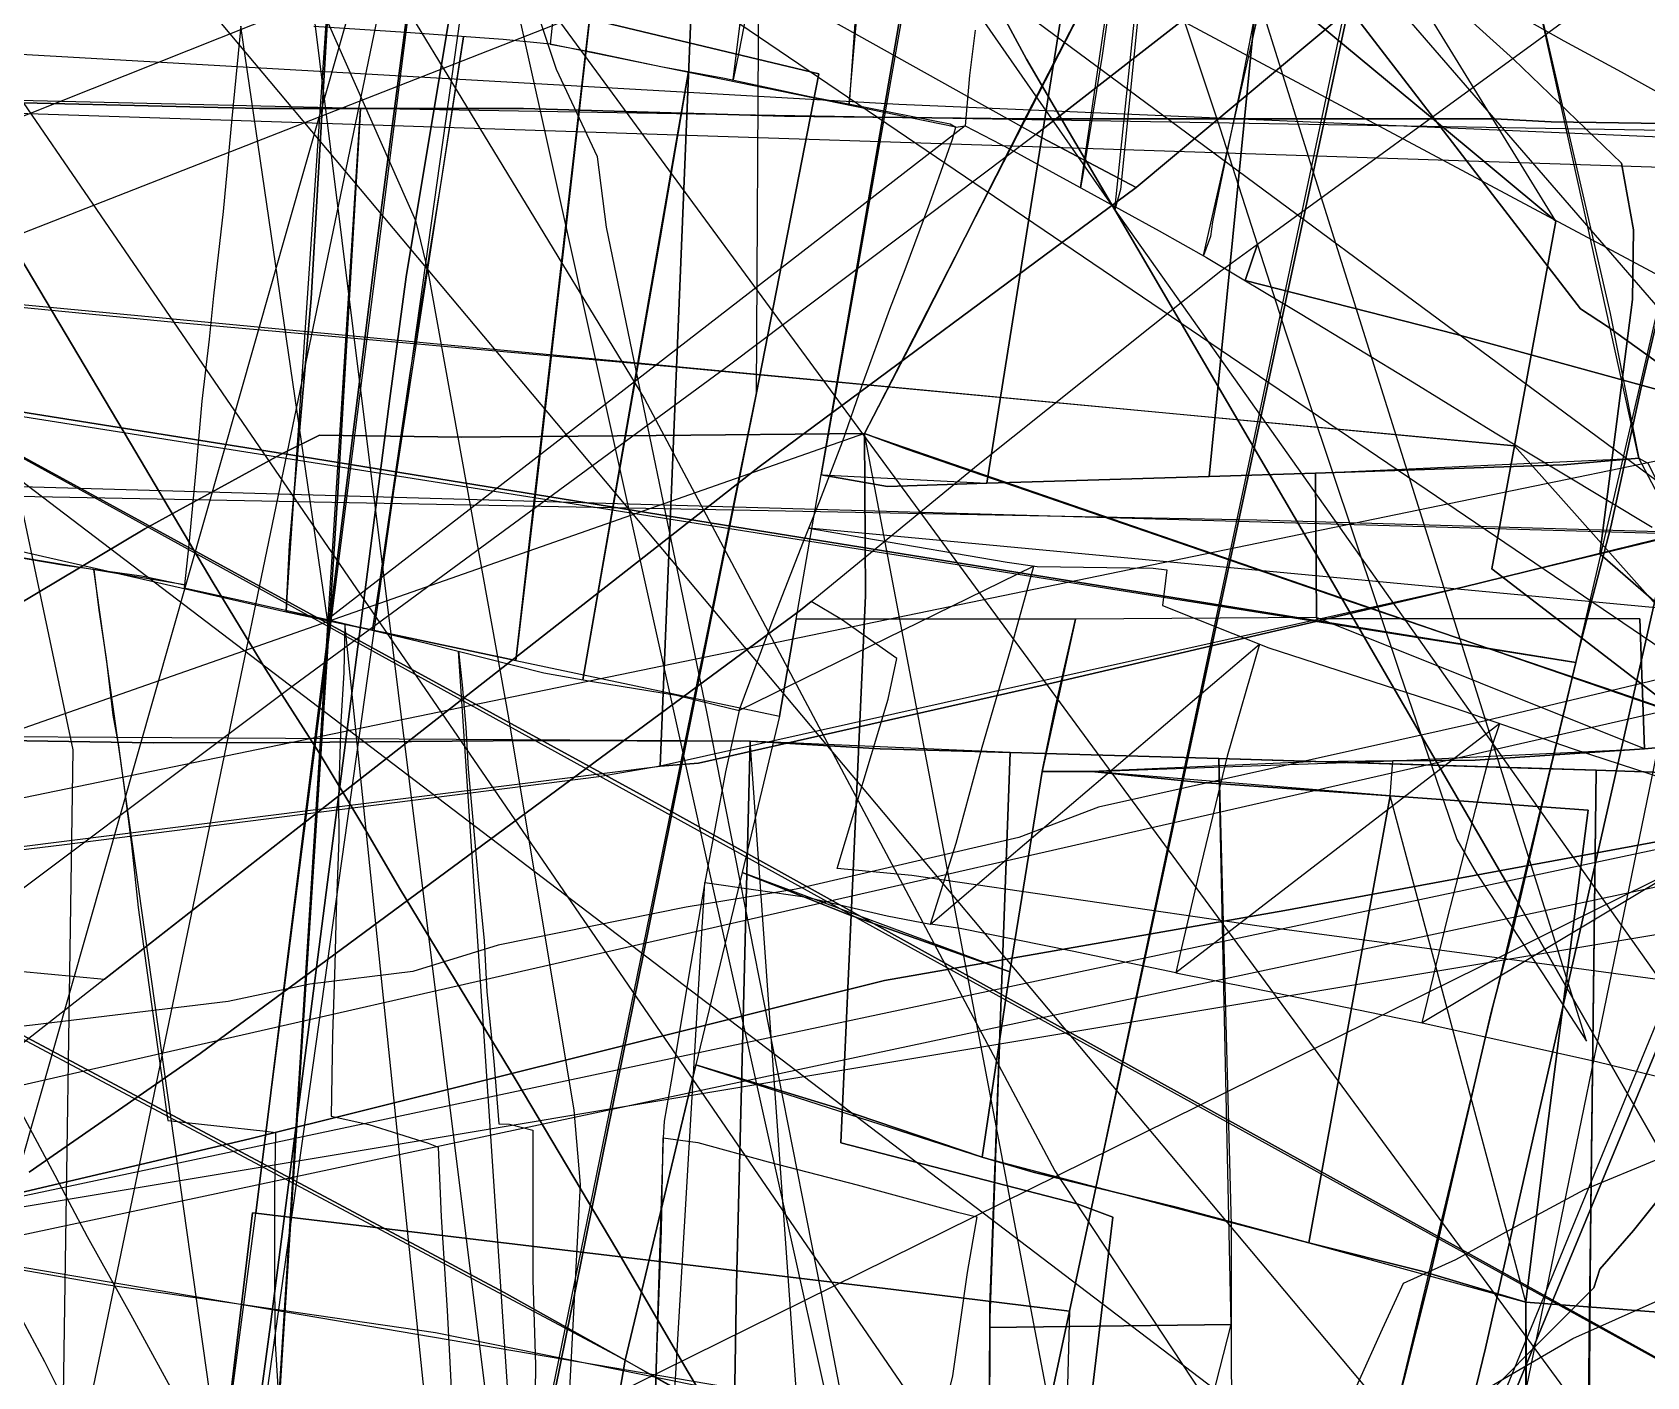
# Model space of a CAD drawing. Extents: x -6790 to 12600, y -1098 to 2171.
# Drawn here: x 609.2 to 688.3, y 159.4 to 225.2 of the extents above; entities that cross this region are included whole.
import ezdxf

# ---------------------------------------------------------------- set-up
doc = ezdxf.new("R2010")
doc.units = 0

msp = doc.modelspace()

# ---------------------------------------------------------------- linework, layer by layer
for points in [[(106.837, 634.008), (110.305, 95.456), (826.135, 101.618), (106.837, 634.008)], [(79.554, 608.243), (82.482, 284.447), (81.901, 110.821), (776.199, 114.155), (808.139, 114.286), (79.554, 608.243)], [(97.67, 591.945), (792.056, 585.549), (784.52, 85.891), (784.405, 69.632), (97.67, 591.945)], [(575.344, 374.682), (577.518, 350.197), (577.65, 345.781), (611.269, 305.815), (649.295, 260.796), (661.482, 246.369), (661.496, 242.318), (685.048, 211.704), (686.367, 210.839), (719.013, 187.375), (730.814, 179.13), (750.14, 177.146), (575.344, 374.682)], [(444.033, 344.138), (458.569, 338.218), (484.703, 327.573), (501.236, 320.929), (528.465, 313.15), (531.467, 312.386), (589.315, 300.65), (614.405, 295.56), (617.735, 294.864), (645.481, 285.33), (646.377, 284.764), (655.093, 277.062), (672.766, 261.494), (695.658, 241.679), (721.843, 219.061), (752.527, 192.139), (762.833, 183.109), (780.647, 167.438), (789.694, 159.48), (444.033, 344.138)], [(662.234, 216.56), (660.011, 220.36), (657.923, 223.93), (656.233, 227.068), (652.259, 233.326), (645.47, 242.755), (637.811, 253.567), (629.589, 264.831), (620.593, 277.422), (613.375, 287.313), (605.947, 297.746), (604.258, 299.714), (592.355, 317.152), (578.953, 336.207), (662.234, 216.56)], [(645.195, 316.638), (641.071, 215.986), (639.979, 189.329), (645.195, 316.638)], [(679.272, 198.09), (658.729, 193.289), (641.857, 189.467), (639.979, 189.329), (641.071, 215.986), (645.195, 316.638), (669.291, 311.132), (696.509, 304.815), (721.378, 299.101), (753.072, 291.682), (776.777, 286.279), (805.214, 280.023), (822.141, 277.542), (800.427, 227.299), (784.094, 223.429), (769.038, 219.7), (748.017, 214.569), (731.204, 210.663), (702.658, 203.764), (688.629, 200.385), (679.272, 198.09)], [(645.195, 316.638), (641.071, 215.986), (639.979, 189.329), (645.195, 316.638)], [(679.272, 198.09), (658.729, 193.289), (641.857, 189.467), (639.979, 189.329), (641.071, 215.986), (645.195, 316.638), (669.291, 311.132), (696.509, 304.815), (721.378, 299.101), (753.072, 291.682), (776.777, 286.279), (805.214, 280.023), (822.141, 277.542), (800.427, 227.299), (784.094, 223.429), (769.038, 219.7), (748.017, 214.569), (731.204, 210.663), (702.658, 203.764), (688.629, 200.385), (679.272, 198.09)], [(569.341, 315.165), (602.071, 262.978), (625.349, 230.089), (639.217, 207.301), (659.307, 169.52), (668.902, 154.978), (686.818, 132.639), (709.456, 108.051), (738.241, 82.489), (743.639, 78.067), (569.341, 315.165)], [(625.863, 71.872), (632.412, 79.979), (647.513, 98.008), (669.125, 123.869), (687.955, 145.933), (701.386, 153.349), (679.104, 165.735), (639.002, 187.955), (513.678, 256.433), (430.765, 302.516), (429.32, 296.951), (424.025, 274.687), (417.155, 243.617), (409.876, 210.955), (410.801, 210.172), (454.019, 181.985), (500.308, 151.832), (555.219, 116.068), (556.397, 115.105), (593.842, 91.8), (625.863, 71.872)], [(430.765, 302.516), (513.678, 256.433), (639.002, 187.955), (679.104, 165.735), (701.386, 153.349), (430.765, 302.516)], [(670.623, 298.038), (662.513, 217.543), (662.234, 216.56), (670.623, 298.038)], [(670.623, 298.038), (662.513, 217.543), (662.234, 216.56), (672.146, 199.623), (681.863, 182.873), (696.571, 157.179), (697.797, 155.218), (701.278, 151.909), (708.412, 145.878), (717.905, 137.943), (720.116, 156.255), (722.35, 173.92), (724.289, 190.489), (725.617, 201.058), (725.815, 203.769), (725.698, 218.266), (725.68, 247.95), (729.318, 287.116), (707.622, 290.698), (692.556, 292.901), (689.557, 293.371), (688.484, 293.449), (670.623, 298.038)], [(645.19, 293.468), (641.778, 274.722), (640.111, 265.564), (637.965, 253.006), (634.5, 232.565), (633.492, 226.618), (647.753, 223.219), (644.691, 207.599), (645.19, 293.468)], [(672.562, 111.092), (672.879, 119.603), (672.8, 121.234), (673.547, 127.679), (674.27, 132.55), (674.398, 134.617), (674.43, 136.152), (676.213, 143.68), (678.518, 153.122), (680.383, 160.839), (693.807, 220.008), (707.355, 281.055), (707.561, 281.424), (672.562, 111.092)], [(650.637, 280.264), (649.877, 277.639), (649.041, 274.886), (648.22, 272.29), (647.206, 268.826), (646.113, 265.091), (644.872, 260.851), (644.417, 259.289), (645.189, 256.578), (645.68, 254.105), (646.27, 251.131), (646.87, 248.104), (647.359, 245.689), (646.858, 241.776), (646.432, 238.445), (645.815, 234.75), (645.326, 232.034), (644.934, 229.655), (644.319, 226.78), (643.84, 224.267), (643.548, 222.91), (650.637, 280.264)], [(654.15, 277.538), (653.911, 274.778), (653.315, 268.696), (653.268, 267.745), (653.185, 266.483), (652.871, 263.597), (652.592, 260.08), (652.054, 254.635), (651.634, 249.292), (651.032, 243.102), (650.576, 237.515), (650.094, 231.596), (649.581, 226.625), (649.23, 221.734), (654.15, 277.538)], [(658.374, 220.25), (676.663, 234.49), (655.48, 248.663), (645.279, 255.507), (644.333, 256.031), (642.79, 255.046), (635.986, 248.198), (627.368, 239.295), (626.357, 238.165), (629.19, 236.525), (646.889, 226.655), (658.374, 220.25)], [(665.973, 254.51), (665.641, 252.609), (665.221, 249.267), (664.767, 246.193), (664.332, 243.258), (663.909, 240.343), (663.361, 236.397), (662.832, 232.584), (662.102, 227.487), (661.618, 224.103), (660.683, 218.364), (660.566, 217.632), (665.973, 254.51)], [(562.936, 124.334), (569.176, 156.64), (558.63, 159.386), (565.633, 192.451), (571.282, 191.703), (571.577, 193.455), (575.592, 219.033), (580.93, 252.192), (582.498, 251.853), (601.543, 249.12), (628.08, 245.313), (630.029, 244.74), (609.868, 147.627), (603.234, 115.672), (588.874, 115.73), (583.041, 87.442), (577.431, 60.238), (551.235, 64.563), (554.353, 79.324), (562.936, 124.334)], [(666.667, 243.904), (666.809, 243.603), (665.936, 230.883), (677.593, 221.189), (683.832, 216.001), (681.806, 204.999), (640.718, 208.862), (615.866, 211.076), (575.472, 215.024), (555.257, 216.91), (545.288, 217.84), (523.899, 219.946), (522.945, 222.767), (513.235, 251.49), (569.802, 248.694), (643.09, 245.167), (666.667, 243.904)], [(684.811, 194.403), (644.745, 200.868), (621.902, 204.561), (588.48, 209.876), (564.809, 213.548), (543.998, 217.004), (514.128, 221.724), (498.285, 223.734), (482.092, 226.394), (468.168, 229.163), (455.136, 231.353), (442.072, 233.309), (426.739, 235.452), (411.063, 237.862), (408.309, 238.128), (397.451, 239.864), (384.481, 241.82), (366.27, 244.887), (357.18, 246.31), (350.875, 247.296), (684.811, 194.403)], [(633.164, 247.03), (629.516, 225.137), (627.539, 213.27), (626.751, 207.326), (624.646, 190.985), (620.895, 161.999), (617.09, 133.812), (616.352, 127.458), (633.164, 247.03)], [(681.995, 88.484), (639.439, 105.718), (641.402, 122.284), (616.352, 127.458), (617.09, 133.812), (620.895, 161.999), (624.646, 190.985), (626.751, 207.326), (627.539, 213.27), (629.516, 225.137), (633.164, 247.03), (643.623, 245.676), (660.829, 243.623), (686.485, 240.61), (701.464, 238.701), (695.518, 192.87), (687.298, 129.42), (681.995, 88.484)], [(630.029, 244.74), (609.868, 147.627), (603.234, 115.672), (588.874, 115.73), (583.041, 87.442), (577.431, 60.238), (630.029, 244.74)], [(577.431, 60.238), (601.687, 60.021), (609.368, 85.159), (616.896, 113.228), (613.571, 113.745), (616.009, 134.044), (620.025, 167.467), (620.179, 167.459), (626.014, 214.173), (630.029, 244.74), (609.868, 147.627), (603.234, 115.672), (588.874, 115.73), (583.041, 87.442), (577.431, 60.238)], [(630.029, 244.74), (626.014, 214.173), (620.179, 167.459), (630.029, 244.74)], [(651.397, 163.714), (660.024, 162.66), (660.631, 165.496), (666.8, 194.307), (674.37, 229.633), (675.856, 237.552), (651.183, 241.353), (630.029, 244.74), (626.014, 214.173), (620.179, 167.459), (651.397, 163.714)], [(666.667, 243.904), (666.809, 243.603), (665.936, 230.883), (677.593, 221.189), (683.832, 216.001), (666.667, 243.904)], [(649.993, 205.608), (652.63, 210.702), (657.953, 221.228), (664.235, 233.402), (668.313, 241.393), (668.686, 242.124), (649.993, 205.608)], [(83.257, 238.604), (119.68, 236.968), (167.324, 234.677), (206.646, 232.993), (246.483, 231.825), (273.601, 231.17), (291.789, 230.889), (297.4, 231.731), (312.455, 231.451), (350.375, 230.983), (386.704, 230.188), (424.343, 229.393), (459.831, 229.113), (498.685, 228.271), (530.947, 227.009), (570.643, 226.494), (590.795, 224.998), (606.551, 224.297), (651.671, 221.725), (688.936, 220.136), (728.678, 218.125), (747.334, 216.956), (752.669, 216.521), (83.257, 238.604)], [(675.856, 237.552), (674.37, 229.633), (666.8, 194.307), (660.631, 165.496), (660.024, 162.66), (654.907, 138.764), (647.906, 106.236), (658.413, 102.968), (658.864, 104.252), (660.745, 109.315), (662.266, 113.093), (663.065, 115.24), (666.327, 122.241), (676.337, 145.41), (683.743, 163.303), (699.802, 202.105), (709.304, 226.418), (711.561, 232.189), (682.425, 237.019), (675.856, 237.552)], [(660.024, 162.66), (660.631, 165.496), (666.8, 194.307), (674.37, 229.633), (675.856, 237.552), (660.024, 162.66)], [(676.663, 234.49), (658.374, 220.25), (663.287, 217.649), (680.394, 231.935), (676.663, 234.49)], [(670.687, 232.426), (670.13, 231.622), (669.692, 229.12), (669.022, 225.698), (668.45, 222.762), (667.587, 218.731), (667.021, 215.967), (666.921, 215.246), (666.577, 214.317), (670.687, 232.426)], [(592.401, 219.705), (587.511, 204.686), (621.665, 196.882), (621.832, 200.163), (622.896, 212.214), (623.964, 230.732), (621.196, 230.882), (598.285, 232.119), (595.948, 232.249), (592.401, 219.705)], [(653.806, 132.816), (647.881, 163.528), (642.262, 191.981), (637.356, 215.708), (636.91, 219.142), (634.903, 223.423), (633.387, 227.972), (631.763, 231.966), (622.764, 228.306), (622.902, 227.546), (628.009, 216.038), (628.624, 213.47), (632.554, 191.694), (635.747, 172.489), (636.061, 168.847), (635.12, 150.711), (634.379, 137.645), (634.314, 135.545), (639.643, 134.939), (652.431, 133.025), (653.806, 132.816)], [(653.806, 132.816), (647.881, 163.528), (642.262, 191.981), (637.356, 215.708), (636.91, 219.142), (634.903, 223.423), (633.387, 227.972), (631.763, 231.966), (622.764, 228.306), (622.902, 227.546), (628.009, 216.038), (628.624, 213.47), (632.554, 191.694), (635.747, 172.489), (636.061, 168.847), (635.12, 150.711), (634.379, 137.645), (634.314, 135.545), (639.643, 134.939), (652.431, 133.025), (653.806, 132.816)], [(653.806, 132.816), (647.881, 163.528), (642.262, 191.981), (637.356, 215.708), (636.91, 219.142), (634.903, 223.423), (633.387, 227.972), (631.763, 231.966), (653.806, 132.816)], [(711.561, 232.189), (709.304, 226.418), (699.802, 202.105), (683.743, 163.303), (676.337, 145.41), (666.327, 122.241), (663.065, 115.24), (662.266, 113.093), (660.745, 109.315), (658.864, 104.252), (658.413, 102.968), (711.561, 232.189)], [(623.964, 230.732), (622.896, 212.214), (621.832, 200.163), (621.665, 196.882), (623.964, 230.732)], [(632.913, 194.505), (621.665, 196.882), (621.832, 200.163), (622.896, 212.214), (623.964, 230.732), (636.989, 230.03), (635.528, 217.062), (633.826, 202.231), (632.913, 194.505)], [(636.989, 230.03), (635.528, 217.062), (633.826, 202.231), (632.913, 194.505), (636.989, 230.03)], [(632.913, 194.505), (645.826, 191.775), (646.643, 196.521), (647.859, 203.58), (651.822, 226.599), (652.368, 229.155), (641.464, 229.777), (636.989, 230.03), (635.528, 217.062), (633.826, 202.231), (632.913, 194.505)], [(647.859, 203.58), (651.822, 226.599), (652.368, 229.155), (647.859, 203.58)], [(647.859, 203.58), (651.116, 203.02), (655.971, 203.173), (660.042, 228.718), (652.368, 229.155), (651.822, 226.599), (647.859, 203.58)], [(655.971, 203.173), (658.756, 203.26), (666.852, 203.504), (667.717, 212.26), (669.308, 228.277), (661.713, 228.622), (660.042, 228.718), (655.971, 203.173)], [(622.764, 228.306), (622.902, 227.546), (628.009, 216.038), (628.624, 213.47), (632.554, 191.694), (635.747, 172.489), (636.061, 168.847), (635.12, 150.711), (634.379, 137.645), (634.314, 135.545), (622.764, 228.306)], [(669.308, 228.277), (667.717, 212.26), (666.852, 203.504), (669.308, 228.277)], [(687.892, 204.405), (684.184, 204.083), (672.072, 203.661), (666.852, 203.504), (667.717, 212.26), (669.308, 228.277), (682.811, 227.506), (686.486, 211.482), (687.892, 204.405)], [(679.272, 198.09), (688.629, 200.385), (702.658, 203.764), (731.204, 210.663), (748.017, 214.569), (769.038, 219.7), (784.094, 223.429), (800.427, 227.299), (679.272, 198.09)], [(679.272, 198.09), (688.629, 200.385), (702.658, 203.764), (731.204, 210.663), (748.017, 214.569), (769.038, 219.7), (784.094, 223.429), (800.427, 227.299), (679.272, 198.09)], [(682.811, 227.506), (686.486, 211.482), (687.892, 204.405), (682.811, 227.506)], [(619.448, 225.538), (619.003, 221.026), (618.583, 216.466), (618.111, 212.345), (617.902, 210.232), (617.548, 207.195), (617.241, 203.821), (616.909, 200.179), (616.673, 198.059), (620.246, 197.279), (623.693, 196.511), (619.448, 225.538)], [(692.103, 225.822), (691.617, 223.718), (690.214, 217.229), (688.002, 207.786), (686.527, 201.043), (684.898, 194.764), (684.811, 194.403), (692.103, 225.822)], [(630.346, 225.029), (629.281, 218.081), (627.708, 208.45), (626.517, 200.261), (625.895, 195.983), (630.346, 225.029)], [(634.595, 224.669), (636.703, 224.265), (640.013, 223.564), (643.134, 222.999), (647.312, 222.099), (649.362, 221.708), (654.174, 220.758), (654.459, 220.608), (634.595, 224.669)], [(543.755, 223.43), (558.31, 223.099), (572.498, 222.801), (576.525, 222.778), (577.698, 222.474), (581.661, 222.288), (604.013, 221.903), (620.365, 221.512), (625.303, 221.512), (543.755, 223.43)], [(641.368, 223.319), (639.981, 215.193), (638.43, 206.332), (636.767, 196.836), (636.188, 193.557), (641.368, 223.319)], [(625.303, 221.512), (624.197, 202.715), (622.485, 176.393), (618.485, 113.664), (625.303, 221.512)], [(625.303, 221.512), (633.284, 221.512), (646.07, 221.134), (657.609, 221.012), (680.849, 221.005), (683.599, 220.857), (704.525, 220.552), (733.318, 220.167), (744.579, 220.016), (748.85, 219.789), (752.978, 219.845), (756.592, 219.965), (775.656, 219.456), (784.501, 218.86), (784.839, 218.821), (625.303, 221.512)], [(623.693, 196.511), (628.545, 195.348), (634.278, 193.895), (636.674, 193.471), (640.778, 192.798), (642.71, 192.336), (643.852, 192.056), (645.465, 196.387), (646.998, 200.321), (647.79, 202.315), (648.904, 205.203), (649.869, 207.967), (650.752, 210.393), (651.232, 211.69), (651.98, 213.64), (653.187, 216.878), (654.292, 220.007), (654.459, 220.608), (654.906, 220.669), (623.693, 196.511)], [(681.806, 204.999), (640.718, 208.862), (615.866, 211.076), (575.472, 215.024), (555.257, 216.91), (545.288, 217.84), (523.899, 219.946), (681.806, 204.999)], [(622.156, 186.247), (644.825, 203.97), (663.287, 217.649), (658.374, 220.25), (643.445, 209.006), (622.005, 193.26), (603.889, 179.689), (605.287, 179.557), (608.619, 179.299), (612.777, 178.908), (622.156, 186.247)], [(76.264, 218.062), (128.912, 216.94), (178.8, 215.678), (222.237, 213.948), (270.302, 212.358), (306.258, 211.236), (320.752, 210.815), (352.873, 209.365), (364.89, 209.412), (400.331, 208.29), (435.164, 207.074), (489.822, 205.064), (504.431, 204.19), (518.484, 204.152), (594.792, 202.446), (608.51, 202.534), (669.188, 201.391), (713.861, 200.072), (749.909, 198.993), (76.264, 218.062)], [(717.905, 137.943), (708.412, 145.878), (701.278, 151.909), (697.797, 155.218), (696.571, 157.179), (681.863, 182.873), (672.146, 199.623), (662.234, 216.56), (717.905, 137.943)], [(644.691, 207.599), (640.45, 186.505), (634.591, 157.595), (628.768, 128.859), (627.574, 123.056), (627.22, 122.095), (644.691, 207.599)], [(565.738, 176.096), (566.186, 176.353), (575.376, 180.682), (585.294, 185.572), (593.559, 189.685), (598.993, 192.432), (601.86, 193.885), (608.436, 197.179), (614.749, 200.941), (621.39, 204.588), (623.298, 205.532), (630.255, 205.424), (639.779, 205.513), (649.993, 205.608), (565.738, 176.096)], [(649.993, 205.608), (650.034, 197.68), (649.457, 184.928), (648.821, 170.887), (660.397, 167.903), (662.148, 167.258), (660.312, 151.848), (660.303, 151.395), (649.993, 205.608)], [(708.031, 147.65), (708.128, 154.739), (707.342, 185.857), (702.832, 187.472), (695.047, 190.11), (686.884, 192.933), (673.816, 197.363), (652.063, 204.838), (649.993, 205.608), (650.034, 197.68), (649.457, 184.928), (648.821, 170.887), (660.397, 167.903), (662.148, 167.258), (660.312, 151.848), (660.303, 151.395), (666.698, 150.872), (684.065, 149.657), (695.85, 148.606), (708.031, 147.65)], [(708.031, 147.65), (708.128, 154.739), (707.342, 185.857), (702.832, 187.472), (695.047, 190.11), (686.884, 192.933), (673.816, 197.363), (652.063, 204.838), (649.993, 205.608), (650.034, 197.68), (649.457, 184.928), (648.821, 170.887), (660.397, 167.903), (662.148, 167.258), (660.312, 151.848), (660.303, 151.395), (666.698, 150.872), (684.065, 149.657), (695.85, 148.606), (708.031, 147.65)], [(707.342, 185.857), (702.832, 187.472), (695.047, 190.11), (686.884, 192.933), (673.816, 197.363), (652.063, 204.838), (649.993, 205.608), (707.342, 185.857)], [(681.806, 204.999), (680.697, 198.981), (701.263, 183.171), (681.806, 204.999)], [(643.991, 184.125), (641.733, 174.711), (641.568, 174.022), (638.268, 160.263), (632.341, 163.573), (607.807, 176.669), (582.877, 189.747), (587.511, 204.686), (621.665, 196.882), (632.913, 194.505), (645.826, 191.775), (643.991, 184.125)], [(687.892, 204.405), (684.184, 204.083), (672.072, 203.661), (687.892, 204.405)], [(688.177, 190.173), (687.942, 196.534), (672.124, 196.556), (672.123, 196.608), (672.072, 203.661), (684.184, 204.083), (687.892, 204.405), (688.342, 204.152), (694.76, 191.378), (695.064, 190.806), (688.177, 190.173)], [(687.892, 204.405), (688.342, 204.152), (694.76, 191.378), (695.064, 190.806), (687.892, 204.405)], [(660.309, 196.521), (646.643, 196.521), (647.859, 203.58), (651.116, 203.02), (655.971, 203.173), (658.756, 203.26), (666.852, 203.504), (672.072, 203.661), (672.123, 196.608), (660.309, 196.521)], [(655.971, 203.173), (651.116, 203.02), (647.859, 203.58), (655.971, 203.173)], [(666.852, 203.504), (658.756, 203.26), (655.971, 203.173), (666.852, 203.504)], [(647.255, 200.968), (649.898, 200.527), (656.967, 199.312), (658.437, 199.097), (664.124, 199.016), (664.79, 198.943), (664.574, 197.185), (669.774, 195.121), (678.806, 192.199), (684.68, 190.17), (692.382, 187.669), (694.336, 186.969), (695.538, 189.2), (695.549, 192.232), (695.526, 195.809), (695.504, 196.448), (647.255, 200.968)], [(606.479, 199.897), (610.819, 199.157), (614.593, 198.638), (616.688, 198.195), (606.479, 199.897)], [(643.852, 192.056), (643.185, 189.057), (642.171, 183.63), (647.169, 182.913), (651.098, 182.006), (653.212, 181.6), (654.471, 185.558), (655.75, 190.265), (657.172, 195.122), (658.275, 199.121), (643.852, 192.056)], [(639.979, 189.329), (641.857, 189.467), (658.729, 193.289), (679.272, 198.09), (639.979, 189.329)], [(639.979, 189.329), (641.857, 189.467), (658.729, 193.289), (679.272, 198.09), (639.979, 189.329)], [(624.538, 196.309), (624.489, 193.909), (624.347, 191.495), (624.238, 187.772), (624.25, 185.754), (624.11, 182.289), (624.055, 179.615), (623.943, 176.219), (623.867, 172.2), (625.715, 171.798), (628.615, 170.874), (629.116, 170.676), (629.263, 167.266), (629.552, 162.685), (629.931, 155.388), (630.208, 150.047), (630.403, 147.285), (630.621, 143.001), (630.841, 138.671), (631.086, 135.27), (631.107, 134.198), (631.045, 133.461), (624.538, 196.309)], [(657.097, 179.265), (658.686, 189.071), (659.263, 191.953), (660.309, 196.521), (646.643, 196.521), (645.826, 191.775), (643.991, 184.125), (649.241, 182.054), (657.097, 179.265)], [(675.716, 187.878), (675.86, 189.583), (679.884, 189.626), (688.177, 190.173), (687.942, 196.534), (672.124, 196.556), (672.123, 196.608), (660.309, 196.521), (659.263, 191.953), (658.686, 189.071), (661.099, 189.071), (666.288, 188.543), (675.716, 187.878)], [(658.686, 189.071), (659.263, 191.953), (660.309, 196.521), (658.686, 189.071)], [(672.123, 196.608), (672.124, 196.556), (687.942, 196.534), (688.177, 190.173), (672.123, 196.608)], [(669.329, 195.297), (667.734, 189.81), (666.464, 184.55), (665.44, 180.167), (665.236, 179.209), (660.153, 180.28), (654.668, 181.389), (653.212, 181.6), (669.329, 195.297)], [(630.102, 194.953), (630.291, 193.309), (630.464, 191.213), (630.582, 189.191), (630.884, 185.789), (631.081, 183.571), (631.363, 180.785), (631.486, 178.279), (631.835, 174.893), (632.084, 171.83), (632.612, 171.812), (633.742, 171.512), (633.742, 171.512), (633.748, 164.196), (633.879, 160.023), (633.85, 157.344), (633.969, 153.274), (633.969, 149.905), (634.042, 144.532), (634.113, 139.325), (634.162, 135.788), (634.175, 134.003), (630.102, 194.953)], [(684.811, 194.403), (683.435, 188.663), (681.77, 181.516), (680.651, 177.201), (677.626, 164.22), (675.158, 154.362), (674.981, 153.544), (684.811, 194.403)], [(665.236, 179.209), (669.012, 178.462), (675.283, 177.178), (677.296, 176.759), (678.533, 181.875), (679.912, 187.253), (680.713, 190.311), (681.093, 191.409), (665.236, 179.209)], [(599.342, 190.818), (603.803, 190.654), (615.159, 190.476), (621.822, 190.489), (633.788, 190.578), (643.921, 190.559), (644.388, 190.574), (644.388, 190.558), (643.712, 163.936), (642.993, 121.28), (642.828, 111.54), (643.177, 108.829), (644.083, 102.647), (647.471, 93.278), (652.523, 75.911), (654.733, 68.08), (589.869, 67.237), (593.941, 102.571), (594.61, 109.978), (597.42, 153.913), (599.342, 190.818)], [(599.342, 190.818), (603.803, 190.654), (615.159, 190.476), (621.822, 190.489), (633.788, 190.578), (643.921, 190.559), (599.342, 190.818)], [(644.388, 190.558), (643.712, 163.936), (642.993, 121.28), (642.828, 111.54), (643.177, 108.829), (644.083, 102.647), (647.471, 93.278), (652.523, 75.911), (644.388, 190.558)], [(644.388, 190.558), (650.756, 190.176), (657.112, 189.991), (656.127, 162.888), (656.124, 161.851), (656.11, 156.993), (656.025, 145.552), (655.822, 131.315), (655.786, 118.314), (655.775, 114.471), (655.752, 106.233), (656.897, 98.347), (657.462, 94.003), (661.313, 84.572), (666.107, 73.412), (654.733, 68.08), (652.523, 75.911), (647.471, 93.278), (644.083, 102.647), (643.177, 108.829), (642.828, 111.54), (642.993, 121.28), (643.712, 163.936), (644.388, 190.558)], [(644.388, 190.558), (650.756, 190.176), (657.112, 189.991), (644.388, 190.558)], [(682.357, 163.098), (683.408, 171.575), (685.41, 187.18), (675.716, 187.878), (675.86, 189.583), (679.884, 189.626), (688.177, 190.173), (695.064, 190.806), (696.192, 188.681), (700.305, 178.047), (704.939, 166.198), (706.679, 161.496), (706.97, 161.236), (682.357, 163.098)], [(633.546, 132.915), (621.839, 140.253), (591.852, 159.165), (576.412, 168.538), (582.877, 189.747), (607.807, 176.669), (632.341, 163.573), (638.268, 160.263), (633.546, 132.915)], [(582.877, 189.747), (607.807, 176.669), (632.341, 163.573), (638.268, 160.263), (582.877, 189.747)], [(657.112, 189.991), (656.127, 162.888), (656.124, 161.851), (657.112, 189.991)], [(656.124, 161.851), (656.127, 162.888), (657.112, 189.991), (667.326, 189.696), (667.931, 166.865), (667.945, 161.999), (656.124, 161.851)], [(688.177, 190.173), (679.884, 189.626), (675.86, 189.583), (688.177, 190.173)], [(639.979, 189.329), (636.984, 188.803), (610.688, 185.459), (596.379, 183.734), (593.932, 183.54), (639.979, 189.329)], [(639.979, 189.329), (636.984, 188.803), (610.688, 185.459), (596.379, 183.734), (593.932, 183.54), (639.979, 189.329)], [(671.746, 165.998), (675.716, 187.878), (666.288, 188.543), (661.099, 189.071), (658.686, 189.071), (657.097, 179.265), (655.75, 170.197), (658.246, 169.465), (665.303, 167.734), (671.746, 165.998)], [(675.86, 189.583), (671.836, 189.54), (661.099, 189.071), (675.86, 189.583)], [(661.099, 189.071), (666.288, 188.543), (675.716, 187.878), (661.099, 189.071)], [(667.326, 189.696), (682.473, 189.237), (685.812, 189.124), (667.326, 189.696)], [(667.326, 189.696), (667.931, 166.865), (667.945, 161.999), (667.326, 189.696)], [(685.812, 189.124), (685.537, 166.263), (685.282, 132.8), (685.344, 116.244), (684.064, 113.645), (684.237, 103.86), (684.303, 101.929), (684.687, 96.795), (685.812, 189.124)], [(684.687, 96.795), (684.303, 101.929), (684.237, 103.86), (684.064, 113.645), (685.344, 116.244), (685.282, 132.8), (685.537, 166.263), (685.812, 189.124), (704.614, 188.482), (703.811, 153.633), (703.248, 129.216), (702.786, 113.864), (700.834, 113.022), (700.663, 96.873), (703.048, 72.032), (696.552, 71.553), (684.945, 71.435), (684.687, 96.795)], [(699.406, 187.522), (690.421, 185.938), (670.562, 182.27), (650.965, 178.841), (647.492, 177.973), (642.805, 176.801), (619.886, 171.093), (601.656, 166.817), (600.007, 166.441), (699.406, 187.522)], [(699.406, 187.522), (690.421, 185.938), (670.562, 182.27), (650.965, 178.841), (647.492, 177.973), (642.805, 176.801), (619.886, 171.093), (601.656, 166.817), (600.007, 166.441), (699.406, 187.522)], [(682.357, 163.098), (683.408, 171.575), (685.41, 187.18), (675.716, 187.878), (671.746, 165.998), (677.271, 164.609), (682.357, 163.098)], [(675.716, 187.878), (685.41, 187.18), (683.408, 171.575), (682.357, 163.098), (675.716, 187.878)], [(677.296, 176.759), (685.822, 174.872), (691.571, 173.463), (691.447, 178.188), (691.336, 181.445), (693.78, 186.056), (694.336, 186.969), (677.296, 176.759)], [(655.75, 170.197), (657.097, 179.265), (649.241, 182.054), (643.991, 184.125), (641.733, 174.711), (648.511, 172.635), (655.75, 170.197)], [(643.991, 184.125), (649.241, 182.054), (657.097, 179.265), (643.991, 184.125)], [(701.263, 183.171), (693.273, 173.628), (687.64, 166.605), (685.991, 164.717), (685.689, 163.798), (678.328, 156.416), (675.657, 153.459), (675.249, 152.898), (673.281, 152.837), (671.69, 152.348), (667.284, 152.674), (643.821, 154.7), (619.271, 156.714), (589.882, 159.138), (567.999, 160.981), (701.263, 183.171)], [(641.733, 174.711), (641.568, 174.022), (638.268, 160.263), (641.733, 174.711)], [(655.75, 170.197), (648.511, 172.635), (641.733, 174.711), (641.568, 174.022), (638.268, 160.263), (654.148, 151.395), (670.058, 142.024), (673.03, 140.274), (682.37, 134.994), (682.511, 139.467), (682.357, 163.098), (677.271, 164.609), (671.746, 165.998), (665.303, 167.734), (658.246, 169.465), (655.75, 170.197)], [(655.75, 170.197), (648.511, 172.635), (641.733, 174.711), (655.75, 170.197)], [(638.945, 134.138), (639.073, 137.081), (639.318, 142.514), (639.439, 147.911), (639.665, 155.049), (639.837, 160.955), (640.039, 166.608), (640.133, 171.139), (638.945, 134.138)], [(671.746, 165.998), (665.303, 167.734), (658.246, 169.465), (655.75, 170.197), (671.746, 165.998)], [(620.179, 167.459), (620.025, 167.467), (616.009, 134.044), (613.571, 113.745), (616.896, 113.228), (609.368, 85.159), (620.179, 167.459)], [(651.397, 163.714), (620.179, 167.459), (620.025, 167.467), (616.009, 134.044), (613.571, 113.745), (616.896, 113.228), (609.368, 85.159), (638.926, 77.188), (648.055, 74.193), (650.659, 81.316), (656.372, 97.152), (658.413, 102.968), (647.906, 106.236), (654.907, 138.764), (660.024, 162.66), (651.397, 163.714)], [(682.357, 163.098), (677.271, 164.609), (671.746, 165.998), (682.357, 163.098)], [(682.357, 163.098), (682.511, 139.467), (682.37, 134.994), (682.357, 163.098)], [(682.357, 163.098), (706.97, 161.236), (707.261, 160.976), (707.823, 156.753), (710.496, 138.774), (702.278, 137.953), (687.49, 136.906), (686.936, 132.414), (682.37, 134.994), (682.511, 139.467), (682.357, 163.098)], [(658.413, 102.968), (647.906, 106.236), (654.907, 138.764), (660.024, 162.66), (658.413, 102.968)], [(667.945, 161.999), (667.992, 145.891), (668.357, 118.855), (668.422, 114.031), (657.153, 114.467), (655.775, 114.471), (667.945, 161.999)], [(655.775, 114.471), (655.786, 118.314), (655.822, 131.315), (656.025, 145.552), (656.11, 156.993), (656.124, 161.851), (667.945, 161.999), (667.992, 145.891), (668.357, 118.855), (668.422, 114.031), (657.153, 114.467), (655.775, 114.471)], [(656.124, 161.851), (656.11, 156.993), (656.025, 145.552), (655.822, 131.315), (655.786, 118.314), (655.775, 114.471), (656.124, 161.851)], [(731.674, 106.47), (683.115, 102.352), (666.646, 114.044), (666.439, 114.161), (651.967, 122.33), (633.546, 132.915), (638.268, 160.263), (654.148, 151.395), (670.058, 142.024), (673.03, 140.274), (682.37, 134.994), (686.936, 132.414), (697.522, 126.43), (719.808, 114.076), (721.679, 112.876), (731.674, 106.47)], [(638.268, 160.263), (654.148, 151.395), (670.058, 142.024), (673.03, 140.274), (682.37, 134.994), (638.268, 160.263)]]:
    msp.add_lwpolyline(points, close=True)
for points in [[(574.194, 279.889), (584.875, 254.888), (607.016, 209.994), (611.222, 190.123), (610.725, 156.365), (610.725, 129.429), (611.151, 88.918), (609.232, 67.739), (599.127, 614.126)], [(775.547, 284.905), (779.677, 258.397), (780.232, 253.65), (777.828, 225.539), (770.06, 196.01), (761.491, 173.447), (751.443, 142.561), (745.729, 124.999), (742.327, 106.471), (742.204, 95.066), (743.683, 82.983), (750.28, 68.681), (377.406, 512.906)], [(626.873, 300.291), (650.019, 266.864), (651.773, 263.699), (659.892, 241.543), (664.545, 229.106), (667.381, 220.564), (670.618, 210.54), (676.187, 193.879), (678.982, 185.733), (679.93, 184.108), (683.204, 179.163), (685.327, 175.866), (588.991, 482.292)], [(711.309, 185.86), (556.343, 364.611)], [(661.738, 276.193), (659.497, 268.673), (670.16, 253.162), (671.214, 251.459), (671.642, 235.5), (671.463, 233.225), (681.757, 223.934), (687.049, 218.832), (687.643, 215.578), (687.592, 212.169), (685.995, 199.727), (698.296, 189.017), (700.149, 187.498), (705.765, 185.879), (715.962, 173.222), (723.634, 175.367), (737.216, 168.829), (641.038, 351.09)], [(645.195, 316.638), (641.071, 215.986), (639.979, 189.329), (639.979, 189.329), (636.984, 188.803), (610.688, 185.459), (596.379, 183.734), (593.932, 183.54), (585.786, 206.827), (576.553, 232.214), (568.567, 254.73), (562.117, 271.882)], [(645.195, 316.638), (641.071, 215.986), (639.979, 189.329), (639.979, 189.329), (636.984, 188.803), (610.688, 185.459), (596.379, 183.734), (593.932, 183.54), (585.786, 206.827), (576.553, 232.214), (568.567, 254.73), (562.117, 271.882)], [(430.765, 302.516), (513.678, 256.433), (639.002, 187.955), (679.104, 165.735), (701.386, 153.349), (707.365, 156.489), (716.024, 161.201), (730.868, 170.557), (734.513, 171.807), (749.59, 176.727), (750.14, 177.146), (730.814, 179.13), (719.013, 187.375), (686.367, 210.839), (685.048, 211.704), (661.496, 242.318), (661.482, 246.369), (649.295, 260.796), (611.269, 305.815)], [(761.133, 178.419), (750.14, 177.146), (730.814, 179.13), (719.013, 187.375), (686.367, 210.839), (685.048, 211.704), (661.496, 242.318), (661.482, 246.369), (649.295, 260.796), (611.269, 305.815)], [(254.699, 80.31), (819.146, 304.829)], [(254.699, 80.31), (819.146, 304.829)], [(262.907, 80.005), (820.331, 298.275)], [(262.907, 80.005), (820.331, 298.275)], [(670.623, 298.038), (662.513, 217.543), (662.234, 216.56), (660.011, 220.36), (657.923, 223.93), (656.233, 227.068), (652.259, 233.326), (645.47, 242.755), (637.811, 253.567), (629.589, 264.831), (620.593, 277.422)], [(607.017, 216.943), (614.043, 205.128), (618.099, 198.307), (620.67, 194.062), (623.288, 189.987), (625.663, 186.023), (627.216, 183.356), (632.923, 173.942), (637.866, 165.659), (641.309, 159.749), (646.341, 151.303), (648.495, 147.618), (652.085, 141.827), (653.898, 138.996), (657.634, 133.161), (659.255, 130.629), (662.609, 124.108), (670.099, 109.985), (671.056, 108.361), (705.803, 78.927), (708.136, 76.952), (559.353, 293.909)], [(678.518, 153.122), (680.383, 160.839), (693.807, 220.008), (707.355, 281.055)], [(707.355, 281.055), (693.807, 220.008), (680.383, 160.839), (678.518, 153.122)], [(620.593, 277.422), (629.589, 264.831), (637.811, 253.567), (645.47, 242.755), (652.259, 233.326), (656.233, 227.068), (657.923, 223.93), (660.011, 220.36), (662.234, 216.56), (672.146, 199.623), (681.863, 182.873), (696.571, 157.179), (697.797, 155.218), (701.278, 151.909), (708.412, 145.878), (717.905, 137.943), (735.152, 123.678), (752.725, 108.89), (766.177, 97.891)], [(757.451, 171.362), (749.913, 158.101), (748.046, 154.295), (743.694, 164.598), (743.35, 165.934), (737.216, 168.829), (723.634, 175.367), (715.962, 173.222), (705.765, 185.879), (700.149, 187.498), (698.296, 189.017), (685.995, 199.727), (687.592, 212.169), (687.643, 215.578), (687.049, 218.832), (681.757, 223.934), (671.463, 233.225), (671.642, 235.5), (671.214, 251.459), (670.16, 253.162), (659.497, 268.673), (661.738, 276.193)], [(661.738, 276.193), (659.497, 268.673), (670.16, 253.162), (671.214, 251.459), (671.642, 235.5), (671.463, 233.225), (681.757, 223.934), (687.049, 218.832), (687.643, 215.578), (687.592, 212.169), (685.995, 199.727), (698.296, 189.017), (700.149, 187.498), (705.765, 185.879), (715.962, 173.222), (723.634, 175.367), (737.216, 168.829), (743.35, 165.934), (743.694, 164.598), (748.046, 154.295), (756.346, 159.416), (759.202, 142.822)], [(613.856, 274.406), (618.978, 247.977), (622.311, 230.78), (622.764, 228.306), (622.902, 227.546), (628.009, 216.038), (628.624, 213.47), (632.554, 191.694), (635.747, 172.489), (636.061, 168.847), (635.12, 150.711), (634.379, 137.645), (634.314, 135.545), (633.598, 112.471), (633.259, 104.239), (633.189, 101.459), (632.282, 65.881), (599.936, 77.517)], [(613.856, 274.406), (618.978, 247.977), (622.311, 230.78), (622.764, 228.306), (622.902, 227.546), (628.009, 216.038), (628.624, 213.47), (632.554, 191.694), (635.747, 172.489), (636.061, 168.847), (635.12, 150.711), (634.379, 137.645), (634.314, 135.545), (633.598, 112.471), (633.259, 104.239), (633.189, 101.459), (632.282, 65.881), (599.936, 77.517)], [(603.505, 125.36), (610.373, 124.501), (627.22, 122.095), (627.574, 123.056), (628.768, 128.859), (634.591, 157.595), (640.45, 186.505), (644.691, 207.599), (644.691, 207.599), (647.753, 223.219), (633.492, 226.618), (634.5, 232.565), (637.965, 253.006), (640.111, 265.564), (641.778, 274.722)], [(634.591, 157.595), (640.45, 186.505), (644.691, 207.599), (647.753, 223.219), (633.492, 226.618), (634.5, 232.565), (637.965, 253.006), (640.111, 265.564), (641.778, 274.722)], [(744.496, 152.737), (736.605, 161.142), (733.066, 164.739), (730.951, 165.157), (724.271, 165.714), (717.382, 166.604), (715.044, 169.429), (710.841, 173.869), (701.263, 183.171), (680.697, 198.981), (681.806, 204.999), (683.832, 216.001), (677.593, 221.189), (665.936, 230.883), (666.809, 243.603), (666.667, 243.904), (666.265, 244.756), (663.126, 252.495), (656.687, 268.367), (654.947, 272.656)], [(601.534, 270.117), (622.524, 271.031), (627.701, 271.256), (635.791, 263.334), (635.749, 262.634), (636.39, 247.201), (650.302, 247.046), (661.677, 247.114), (666.097, 243.74), (668.686, 242.124), (668.313, 241.393), (664.235, 233.402), (657.953, 221.228), (652.63, 210.702), (649.993, 205.608), (639.779, 205.513), (630.255, 205.424), (623.298, 205.532), (621.39, 204.588), (614.749, 200.941), (608.436, 197.179)], [(601.534, 270.117), (622.524, 271.031), (627.701, 271.256), (635.791, 263.334), (635.749, 262.634), (636.39, 247.201), (650.302, 247.046), (661.677, 247.114), (666.097, 243.74), (668.686, 242.124), (668.313, 241.393), (664.235, 233.402), (657.953, 221.228), (652.63, 210.702), (649.993, 205.608), (639.779, 205.513), (630.255, 205.424), (623.298, 205.532), (621.39, 204.588), (614.749, 200.941), (608.436, 197.179)], [(609.082, 169.461), (617.46, 175.27), (621.864, 178.52), (646.851, 196.96), (647.367, 197.383), (655.558, 204.097), (667.429, 213.566), (669.221, 214.87), (682.817, 224.768), (696.748, 234.959), (710.588, 245.389), (716.921, 249.815), (716.235, 251.014), (714.452, 253.279), (712.794, 255.752), (711.762, 256.424), (697.538, 245.174), (680.874, 232.336), (680.394, 231.935), (663.287, 217.649), (644.825, 203.97), (622.156, 186.247), (612.777, 178.908), (607.532, 174.804)], [(653.806, 132.816), (647.881, 163.528), (642.262, 191.981), (637.356, 215.708), (636.91, 219.142), (634.903, 223.423), (633.387, 227.972), (631.763, 231.966), (639.515, 235.118), (662.977, 244.84), (681.821, 252.703), (682.755, 245.02), (683.599, 238.084), (684.04, 235.777), (691.176, 235.721), (691.429, 233.962), (691.879, 227.755), (692.865, 215.086), (693.878, 202.953), (693.78, 200.247), (694.76, 199.942), (694.76, 199.942), (710.528, 168.836), (716.493, 157.07)], [(653.806, 132.816), (647.881, 163.528), (642.262, 191.981), (637.356, 215.708), (636.91, 219.142), (634.903, 223.423), (633.387, 227.972), (631.763, 231.966), (639.515, 235.118), (662.977, 244.84), (681.821, 252.703), (682.755, 245.02), (683.599, 238.084), (684.04, 235.777), (691.176, 235.721), (691.429, 233.962), (691.879, 227.755), (692.865, 215.086), (693.878, 202.953), (693.78, 200.247), (694.76, 199.942), (694.76, 199.942), (710.528, 168.836), (716.493, 157.07)], [(601.626, 250.258), (609.41, 249.716), (629.757, 247.598), (633.164, 247.03), (633.164, 247.03), (629.516, 225.137), (627.539, 213.27), (626.751, 207.326), (624.646, 190.985), (620.895, 161.999), (617.09, 133.812), (616.352, 127.458), (612.783, 128.443), (602.867, 130.614)], [(605.252, 248.148), (623.084, 239.559), (626.357, 238.165), (629.19, 236.525), (646.889, 226.655), (658.374, 220.25), (643.445, 209.006), (622.005, 193.26), (603.889, 179.689)], [(690.697, 228.732), (687.801, 230.694), (682.86, 245.071), (668.686, 242.124), (668.313, 241.393), (664.235, 233.402), (657.953, 221.228), (652.63, 210.702), (649.993, 205.608), (652.063, 204.838), (673.816, 197.363), (686.884, 192.933), (695.047, 190.11)], [(690.697, 228.732), (687.801, 230.694), (682.86, 245.071), (668.686, 242.124), (668.313, 241.393), (664.235, 233.402), (657.953, 221.228), (652.63, 210.702), (649.993, 205.608), (652.063, 204.838), (673.816, 197.363), (686.884, 192.933), (695.047, 190.11)], [(588.48, 209.876), (621.902, 204.561), (644.745, 200.868), (684.811, 194.403), (684.898, 194.764), (686.527, 201.043), (688.002, 207.786), (690.214, 217.229), (691.617, 223.718), (692.103, 225.822), (691.894, 225.866), (685.821, 226.723), (683.923, 227.101), (674.565, 228.739), (664.032, 230.561), (655.741, 231.847), (645.107, 233.753), (633.33, 235.937), (623.141, 237.718), (613.322, 239.415), (602.452, 241.238)], [(700.732, 204.48), (678.929, 210.465), (668.618, 213.095), (669.221, 214.87), (682.817, 224.768), (696.748, 234.959)], [(443.767, 153.769), (821.82, 231.72)], [(443.767, 153.769), (821.82, 231.72)], [(719.679, 149.433), (716.201, 163.129), (716.03, 164.356), (715.759, 164.985), (715.488, 165.614), (708.367, 176.703), (703.03, 184.626), (701.312, 191.945), (696.236, 213.567), (693.101, 226.919), (682.811, 227.506), (686.486, 211.482), (687.892, 204.405), (688.342, 204.152), (694.76, 191.378), (695.064, 190.806), (696.192, 188.681), (700.305, 178.047), (704.939, 166.198), (706.679, 161.496), (706.97, 161.236), (707.261, 160.976), (707.823, 156.753)], [(634.753, 226.194), (634.595, 224.669), (632.292, 224.89), (627.528, 225.23), (623.029, 225.531)], [(680.685, 226.839), (684.222, 224.827), (687.037, 223.305), (690.607, 221.327)], [(655.398, 225.35), (655.121, 223.125), (654.906, 220.669), (657.11, 219.519), (660.727, 217.544), (664.419, 215.529), (666.734, 214.229), (671.312, 211.478), (676.891, 208.092), (680.869, 205.644), (684.047, 203.736), (688.542, 201.032)], [(775.656, 219.456), (756.592, 219.965), (752.978, 219.845), (748.85, 219.789), (744.579, 220.016), (733.318, 220.167), (704.525, 220.552), (683.599, 220.857), (680.849, 221.005), (657.609, 221.012), (646.07, 221.134), (633.284, 221.512), (625.303, 221.512), (620.365, 221.512), (604.013, 221.903), (581.661, 222.288), (577.698, 222.474), (576.525, 222.778), (572.498, 222.801), (558.31, 223.099), (543.755, 223.43), (532.774, 223.635), (521.21, 223.818)], [(604.013, 221.903), (620.365, 221.512), (625.303, 221.512), (624.197, 202.715), (622.485, 176.393), (618.485, 113.664), (617.016, 84.986), (616.997, 84.613), (613.273, 84.881), (595.595, 86.317)], [(787.821, 81.847), (685.849, 75.814), (666.881, 78.13), (645.79, 80.881), (638.11, 82.237), (621.876, 84.438), (617.016, 84.986), (618.485, 113.664), (622.485, 176.393), (624.197, 202.715), (625.303, 221.512), (633.284, 221.512), (646.07, 221.134), (657.609, 221.012), (680.849, 221.005), (683.599, 220.857), (704.525, 220.552), (733.318, 220.167), (744.579, 220.016), (748.85, 219.789), (752.978, 219.845), (756.592, 219.965), (775.656, 219.456)], [(769.038, 219.7), (748.017, 214.569), (731.204, 210.663), (702.658, 203.764), (688.629, 200.385), (679.272, 198.09), (679.272, 198.09), (658.729, 193.289), (641.857, 189.467), (639.979, 189.329), (636.984, 188.803), (610.688, 185.459), (596.379, 183.734), (593.932, 183.54), (593.317, 183.421), (564.274, 177.782), (545.751, 174.214), (528.313, 170.925), (507.432, 166.829)], [(769.038, 219.7), (748.017, 214.569), (731.204, 210.663), (702.658, 203.764), (688.629, 200.385), (679.272, 198.09), (679.272, 198.09), (658.729, 193.289), (641.857, 189.467), (639.979, 189.329), (636.984, 188.803), (610.688, 185.459), (596.379, 183.734), (593.932, 183.54), (593.317, 183.421), (564.274, 177.782), (545.751, 174.214), (528.313, 170.925), (507.432, 166.829)], [(726.987, 61.205), (708.136, 76.952), (705.803, 78.927), (671.056, 108.361), (670.099, 109.985), (662.609, 124.108), (659.255, 130.629), (657.634, 133.161), (653.898, 138.996), (652.085, 141.827), (648.495, 147.618), (646.341, 151.303), (641.309, 159.749), (637.866, 165.659), (632.923, 173.942), (627.216, 183.356), (625.663, 186.023), (623.288, 189.987), (620.67, 194.062), (618.099, 198.307), (614.043, 205.128), (607.017, 216.943)], [(675.158, 154.362), (677.626, 164.22), (680.651, 177.201), (681.77, 181.516), (683.435, 188.663), (684.811, 194.403), (684.898, 194.764), (686.527, 201.043), (688.002, 207.786), (690.214, 217.229)], [(589.882, 159.138), (619.271, 156.714), (643.821, 154.7), (667.284, 152.674), (671.69, 152.348), (673.281, 152.837), (675.249, 152.898), (675.657, 153.459), (678.328, 156.416), (685.689, 163.798), (685.991, 164.717), (687.64, 166.605), (693.273, 173.628), (701.263, 183.171), (701.263, 183.171), (680.697, 198.981), (681.806, 204.999), (640.718, 208.862), (615.866, 211.076), (575.472, 215.024)], [(701.093, 177.231), (683.277, 179.641), (669.309, 181.49), (652.301, 183.969), (648.642, 184.326), (651.138, 192.613), (651.567, 194.602), (648.853, 196.508), (647.367, 197.383), (655.558, 204.097), (655.558, 204.097), (667.429, 213.566), (669.221, 214.87), (668.618, 213.095), (678.929, 210.465), (700.732, 204.48)], [(758.193, 210.995), (755.208, 211.119), (742.192, 207.181), (724.285, 201.958), (717.778, 200.3), (707.581, 197.937), (701.529, 196.611), (680.389, 191.554), (661.445, 187.326), (657.549, 185.834), (646.647, 183.305), (641.258, 182.435), (632.056, 180.569), (627.87, 179.284), (622.828, 178.661), (618.829, 177.818), (609.253, 176.648), (599.078, 175.533), (583.436, 173.411), (568.5, 171.071), (557.209, 169.302), (540.044, 166.746), (520.756, 163.699)], [(758.193, 210.995), (755.208, 211.119), (742.192, 207.181), (724.285, 201.958), (717.778, 200.3), (707.581, 197.937), (701.529, 196.611), (680.389, 191.554), (661.445, 187.326), (657.549, 185.834), (646.647, 183.305), (641.258, 182.435), (632.056, 180.569), (627.87, 179.284), (622.828, 178.661), (618.829, 177.818), (609.253, 176.648), (599.078, 175.533), (583.436, 173.411), (568.5, 171.071), (557.209, 169.302), (540.044, 166.746), (520.756, 163.699)], [(345.566, 209.551), (674.981, 153.544), (674.981, 153.544), (671.925, 153.877), (663.562, 155.119), (655.903, 156.331), (648.049, 157.955), (642.923, 158.779), (628.973, 161.588), (612.953, 163.931), (594.69, 167.112), (589.35, 168.217), (581.382, 169.891), (580.713, 169.807), (568.359, 171.648), (550.029, 174.762), (531.432, 178.143), (513.738, 180.822)], [(588.48, 209.876), (621.902, 204.561), (644.745, 200.868), (684.811, 194.403), (683.435, 188.663), (681.77, 181.516), (680.651, 177.201), (677.626, 164.22), (675.158, 154.362), (674.981, 153.544), (674.981, 153.544), (671.925, 153.877), (663.562, 155.119), (655.903, 156.331), (648.049, 157.955), (642.923, 158.779), (628.973, 161.588), (612.953, 163.931), (594.69, 167.112)], [(739.491, 208.822), (587.697, 133.863)], [(516.14, 152.042), (536.247, 155.406), (554.192, 158.418), (573.442, 161.869), (597.185, 165.797), (600.007, 166.441), (601.656, 166.817), (619.886, 171.093), (642.805, 176.801), (647.492, 177.973), (650.965, 178.841), (670.562, 182.27), (690.421, 185.938), (699.406, 187.522), (701.055, 187.782), (703.16, 188.303), (717.831, 192.231), (737.147, 197.353), (754.9, 201.976), (768.79, 205.6)], [(516.14, 152.042), (536.247, 155.406), (554.192, 158.418), (573.442, 161.869), (597.185, 165.797), (600.007, 166.441), (601.656, 166.817), (619.886, 171.093), (642.805, 176.801), (647.492, 177.973), (650.965, 178.841), (670.562, 182.27), (690.421, 185.938), (699.406, 187.522), (701.055, 187.782), (703.16, 188.303), (717.831, 192.231), (737.147, 197.353), (754.9, 201.976), (768.79, 205.6)], [(536.403, 81.226), (662.228, 82.318), (664.794, 100.571), (660.634, 101.48), (661.261, 117.218), (661.703, 128.541), (662.082, 129.462), (659.339, 129.622), (659.721, 137.144), (660.265, 149.402), (660.303, 151.395), (660.312, 151.848), (662.148, 167.258), (660.397, 167.903), (648.821, 170.887), (649.457, 184.928), (650.034, 197.68), (649.993, 205.608), (639.779, 205.513), (630.255, 205.424), (623.298, 205.532), (621.39, 204.588), (614.749, 200.941), (608.436, 197.179)], [(536.403, 81.226), (662.228, 82.318), (664.794, 100.571), (660.634, 101.48), (661.261, 117.218), (661.703, 128.541), (662.082, 129.462), (659.339, 129.622), (659.721, 137.144), (660.265, 149.402), (660.303, 151.395), (660.312, 151.848), (662.148, 167.258), (660.397, 167.903), (648.821, 170.887), (649.457, 184.928), (650.034, 197.68), (649.993, 205.608), (639.779, 205.513), (630.255, 205.424), (623.298, 205.532), (621.39, 204.588), (614.749, 200.941), (608.436, 197.179)], [(679.124, 158.083), (684.665, 161.315), (695.103, 165.966), (700.54, 167.373), (704.95, 170.038), (711.261, 175.739), (718.213, 186.308), (722.876, 193.491), (729.42, 199.367), (740.605, 203.757), (511.145, 151.473)], [(621.54, 133.015), (612.255, 198.959), (612.255, 198.959), (612.496, 196.967), (612.86, 194.603), (613.187, 191.827), (613.457, 190.326), (613.785, 187.899), (614.095, 185.483), (614.421, 182.411), (615.083, 177.678), (615.567, 174.209), (615.805, 172.413), (615.881, 171.99), (620.678, 171.467), (621.149, 171.399), (621.096, 168.623), (621.096, 163.817), (621.136, 161.08), (621.311, 158.148)], [(762.993, 168.427), (748.08, 170.754), (742.187, 171.777), (733.507, 173.26), (716.609, 175.341), (701.093, 177.231), (683.277, 179.641), (669.309, 181.49), (652.301, 183.969), (648.642, 184.326), (651.138, 192.613), (651.567, 194.602), (648.853, 196.508), (648.853, 196.508), (647.367, 197.383), (646.851, 196.96), (621.864, 178.52), (617.46, 175.27), (609.082, 169.461)], [(510.805, 145.544), (743.432, 195.068)], [(704.614, 188.482), (685.812, 189.124), (682.473, 189.237), (667.326, 189.696), (657.112, 189.991), (650.756, 190.176), (644.388, 190.558), (644.388, 190.574), (643.921, 190.559), (643.921, 190.559), (633.788, 190.578), (621.822, 190.489), (615.159, 190.476), (603.803, 190.654)], [(684.945, 71.435), (684.687, 96.795), (684.303, 101.929), (684.237, 103.86), (684.064, 113.645), (685.344, 116.244), (685.282, 132.8), (685.537, 166.263), (685.812, 189.124), (682.473, 189.237), (667.326, 189.696), (667.931, 166.865), (667.945, 161.999), (667.992, 145.891), (668.357, 118.855), (668.422, 114.031), (657.153, 114.467), (655.775, 114.471), (655.775, 114.471), (655.752, 106.233), (656.897, 98.347), (657.462, 94.003), (661.313, 84.572), (666.107, 73.412)], [(601.656, 166.817), (619.886, 171.093), (642.805, 176.801), (647.492, 177.973), (650.965, 178.841), (670.562, 182.27), (690.421, 185.938), (699.406, 187.522), (700.168, 179.657), (700.788, 168.466), (701.476, 161.372), (702.151, 153.378), (701.905, 146.032), (700.838, 138.726), (700.838, 138.726), (688.626, 136.371), (673.019, 133.066), (655.99, 129.718), (633.208, 125.221), (609.003, 120.43)], [(601.656, 166.817), (619.886, 171.093), (642.805, 176.801), (647.492, 177.973), (650.965, 178.841), (670.562, 182.27), (690.421, 185.938), (699.406, 187.522), (700.168, 179.657), (700.788, 168.466), (701.476, 161.372), (702.151, 153.378), (701.905, 146.032), (700.838, 138.726), (700.838, 138.726), (688.626, 136.371), (673.019, 133.066), (655.99, 129.718), (633.208, 125.221), (609.003, 120.43)], [(638.861, 127.583), (642.171, 183.63), (642.171, 183.63), (641.481, 179.677), (640.527, 173.914), (640.177, 171.946), (640.133, 171.139), (641.824, 170.903), (645.265, 169.966), (649.63, 168.834), (654.469, 167.522), (655.479, 167.265), (655.019, 164.547), (654.294, 159.493), (653.902, 157.897)], [(744.496, 152.737), (736.605, 161.142), (733.066, 164.739), (730.951, 165.157), (724.271, 165.714), (717.382, 166.604), (715.044, 169.429), (710.841, 173.869), (701.263, 183.171), (693.273, 173.628), (687.64, 166.605), (685.991, 164.717), (685.689, 163.798), (678.328, 156.416)], [(608.619, 179.299), (612.777, 178.908), (607.532, 174.804)], [(608.131, 173.455), (610.336, 169.318), (611.029, 168.011), (611.919, 166.307), (614.147, 162.33), (616.484, 158.047), (617.593, 156.075), (618.057, 155.347), (617.262, 153.382), (615.935, 150.352), (615.128, 148.088), (613.928, 145.281), (611.824, 140.199), (611.41, 139.086), (609.443, 138.247), (608.594, 137.723)], [(672.961, 156.505), (675.347, 161.783), (676.032, 163.272), (676.371, 164.033), (678.939, 165.176), (682.055, 166.901), (685.231, 168.613), (688.937, 170.147)], [(601.357, 149.686), (612.932, 147.876), (623.5, 146.212), (631.529, 144.815), (634.434, 144.156), (636.778, 143.478), (645.003, 141.881), (653.735, 140.432), (662.392, 138.895), (668.144, 138.163), (671.163, 137.834), (671.163, 137.834), (671.286, 139.634), (674.255, 151.472), (674.981, 153.544), (671.925, 153.877), (663.562, 155.119), (655.903, 156.331), (648.049, 157.955), (642.923, 158.779), (628.973, 161.588), (612.953, 163.931), (594.69, 167.112)], [(608.615, 162.483), (609.84, 160.199), (610.969, 157.938), (612.174, 155.603), (613.082, 154.04), (613.863, 152.614), (614.495, 151.579), (613.579, 150.842), (612.166, 149.279), (609.062, 146.137)]]:
    msp.add_lwpolyline(points)

doc.saveas('drawing.dxf')
